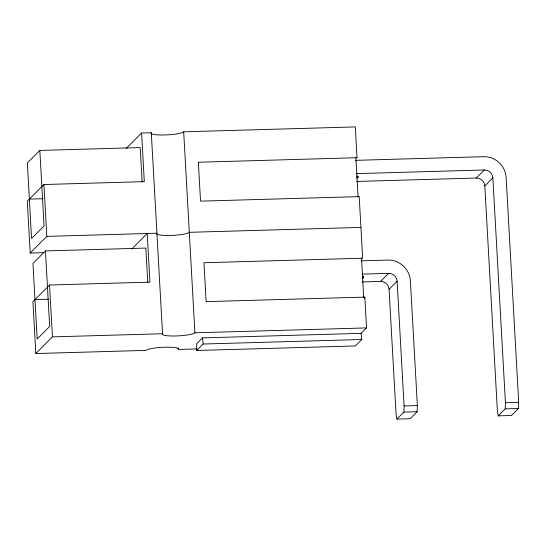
<?xml version="1.0" encoding="UTF-8"?>
<svg xmlns="http://www.w3.org/2000/svg" width="546" height="546" viewBox="0 0 546 546"><rect width="100%" height="100%" fill="white"/><g stroke="black" fill="none" stroke-linecap="round" stroke-linejoin="round"><path stroke-width="0.82" d="M362.121 281.954L380.521 281.429A8.217 7.999 44.9 0 1 389.073 289.305L396.041 414.005L396.894 419.082L403.863 412.1L404.088 405.944L397.113 281.245A8.217 7.999 44.9 0 0 388.561 273.369L362.633 274.112M396.894 419.082L410.169 418.707L417.137 411.718L417.362 405.569L410.387 280.862A21.697 21.11 44.9 0 0 387.824 260.08L361.049 260.845M356.668 181.456L476.262 178.037A8.217 7.999 44.9 0 1 484.807 185.913L497.386 410.783L498.232 415.861L505.2 408.879L505.425 402.723L492.854 177.853A8.217 7.999 44.9 0 0 484.302 169.977L356.224 173.635M498.232 415.861L511.506 415.486L518.475 408.497L518.7 402.347L506.128 177.47A21.697 21.11 44.9 0 0 483.558 156.688L355.48 160.347M364.339 298.621L364.824 297.106L206.149 301.645L203.972 262.742L362.646 258.21L359.207 196.615L200.532 201.146L198.355 162.244L357.029 157.712L355.31 126.918L183.681 131.818A16.435 2.573 -3.2 0 1 164.81 134.971A16.435 2.573 -3.2 0 1 151.297 132.746L141.585 133.019L126.153 148.492M39.831 150.437L27.341 162.961L31.566 238.493L44.055 225.969L39.831 150.437L140.22 147.57L142.144 182.036M141.585 133.019L144.301 181.647L43.919 184.514L27.3 201.174L30.201 253.044L43.762 252.655M30.201 253.044L46.819 236.384L156.914 233.238A16.435 2.573 -3.2 0 0 170.427 235.463A16.435 2.573 -3.2 0 0 189.298 232.316L360.926 227.409M45.448 250.935L32.965 263.452L37.183 338.984L49.672 326.467L45.448 250.935L145.837 248.068L147.761 282.528M131.77 248.983L147.202 233.517L149.918 282.145L49.536 285.012L32.917 301.665L35.818 353.535L146.014 350.389L146.778 349.843A16.435 2.573 -3.2 0 1 165.916 347.215A16.435 2.573 -3.2 0 1 178.433 349.303L178.105 347.768M35.818 353.535L52.436 336.875L162.537 333.736A16.435 2.573 -3.2 0 0 176.044 335.961A16.435 2.573 -3.2 0 0 194.915 332.807L366.543 327.907L364.824 297.106M361.104 333.36L202.43 337.892L196.696 343.639L196.71 350.477L355.385 345.946L361.814 339.496L361.104 333.36L366.543 327.907M196.71 350.477L203.139 344.028L361.814 339.496M476.262 178.037L484.302 169.977M380.521 281.429L388.561 273.369M484.807 185.913L492.854 177.853M389.073 289.305L397.113 281.245M29.361 199.106L42.977 198.717M34.985 299.597L48.594 299.208M178.201 349.467L196.901 348.935M505.425 402.723L518.7 402.347M404.088 405.944L417.362 405.569M505.2 408.879L518.475 408.497M403.863 412.1L417.137 411.718M202.43 337.892L203.139 344.028M357.821 176.535L357.876 177.505M363.117 277.034L363.172 278.01M355.883 157.521L358.101 197.113M361.507 258.019L363.718 297.611M183.681 131.818L194.915 332.807M151.297 132.746L162.537 333.736M43.919 184.514L46.819 236.384M49.536 285.012L52.436 336.875M363.377 276.522A19.397 3.037 -3.2 0 1 362.332 277.566M362.36 276.556A19.397 3.037 -3.2 0 1 362.387 278.542M358.046 176.215A19.397 3.037 -3.2 0 1 356.791 177.184M356.995 176.03A19.397 3.037 -3.2 0 1 356.845 178.16"/></g></svg>
